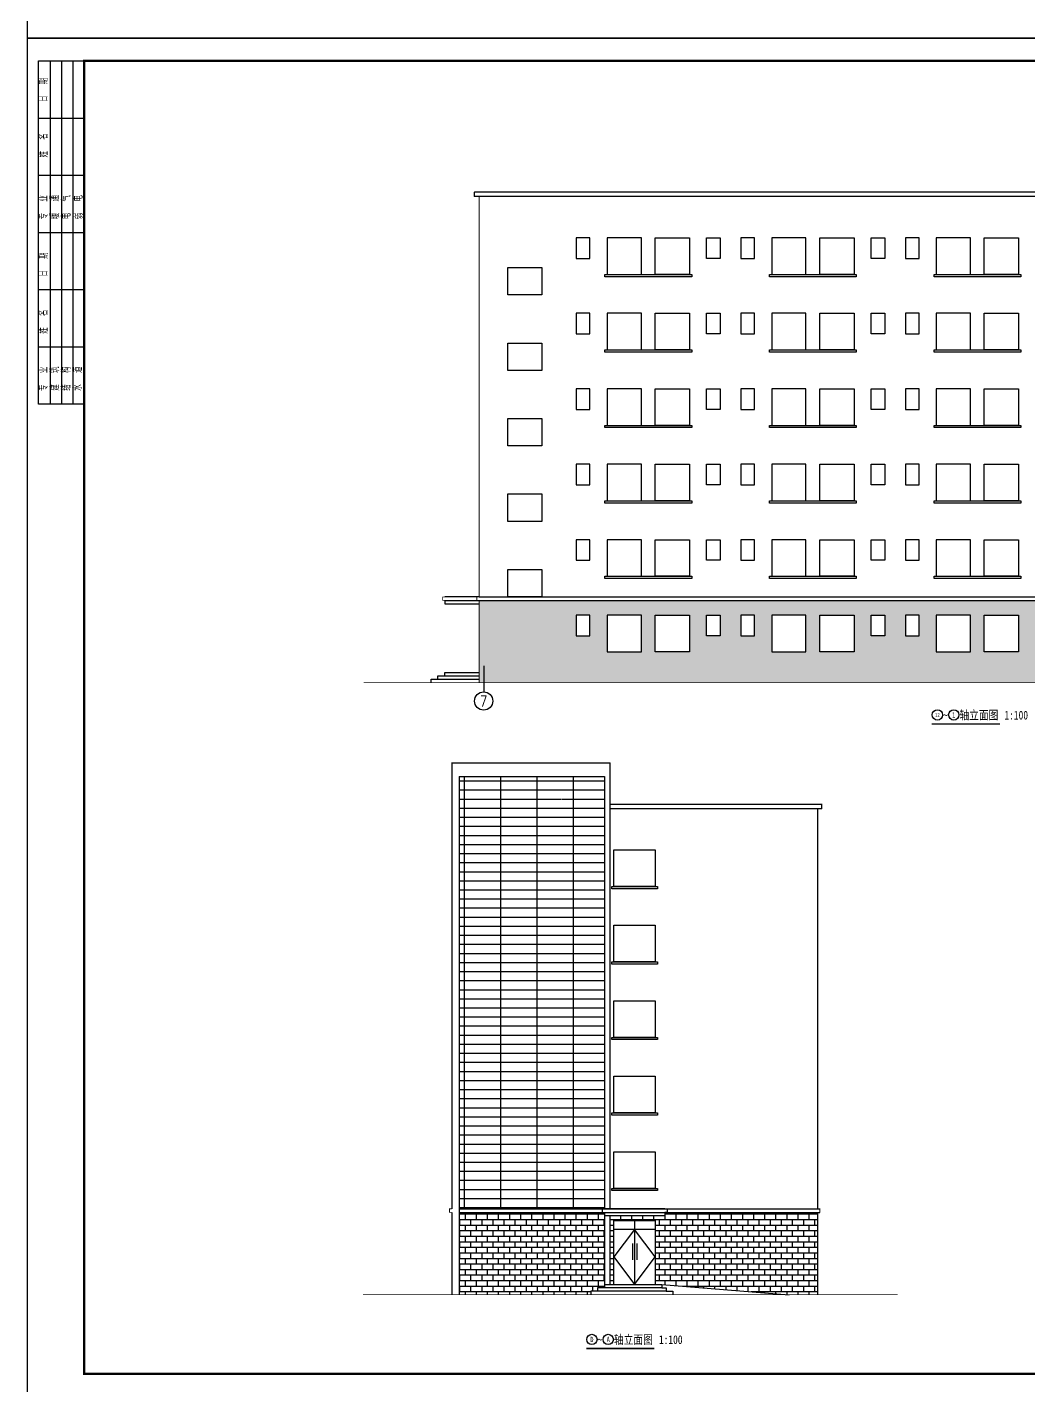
# Model space of a CAD drawing. Extents: x 30064 to 135164, y 17999 to 492668.
# Drawn here: x 30081 to 73902, y 77874 to 137274 of the extents above; entities that cross this region are included whole.
import ezdxf
from ezdxf.enums import TextEntityAlignment as Align

# ---------------------------------------------------------------- set-up
doc = ezdxf.new("R2010")
doc.units = 0
doc.header["$LTSCALE"] = 1000
doc.header["$MEASUREMENT"] = 0
for name, color, linetype in [('AXIS', 3, 'Continuous'), ('AXIS_TEXT', 7, 'Continuous'), ('DIM_SYMB', 3, 'Continuous'), ('PUB_TEXT', 7, 'Continuous'), ('TWT_TITLE', 7, 'Continuous'), ('WALL', 2, 'Continuous')]:
    doc.layers.add(name, color=color, linetype=linetype)
doc.styles.add('-宋体', font='', dxfattribs={"width": 0.8})
doc.styles.add('_TCH_AXIS', font='COMPLEX', dxfattribs={"bigfont": 'GBCBIG'})
doc.styles.add('COMPLEX', font='COMPLEX')
doc.styles.get("Standard").update_dxf_attribs({"font": 'gbenor.shx', "bigfont": 'gbcbig.shx'})
doc.styles.get('-宋体').set_extended_font_data('SimSun')

# ---------------------------------------------------------------- blocks, each defined once
blk = doc.blocks.new('_AXISO')
blk.add_circle((0, 0), 0.5)
at = {"layer": 'AXIS_TEXT', "style": 'COMPLEX', "width": 1.041667}
blk.add_attdef('A', text='', height=0.56, dxfattribs=at).set_placement((-0.25, -0.28), (0.25, -0.28), align=Align.FIT)
blk = doc.blocks.new('$titleblk$00000094')
for p, q in [((-150, 20), (0, 20)), ((-150, 0), (-150, 20)), ((-125, 20), (-125, 0)), ((-100, 20), (-100, 0)), ((-75, 20), (-75, 0)), ((-50, 20), (-50, 0)), ((-25, 20), (-25, 0)), ((0, 20), (0, 0)), ((0, 15), (-150, 15)), ((0, 10), (-150, 10)), ((0, 5), (-150, 5))]:
    blk.add_line(p, q)
at = {"width": 0.8}
for s, p in [(' 专   业', (-145.93, 16)), (' 姓   名', (-120.93, 16)), (' 日   期', (-95.93, 16)), (' 专   业', (-70.93, 16)), (' 姓   名', (-43.85, 16)), (' 日   期', (-19.57, 16)), ('建   筑', (-144.19, 11)), ('暖   通', (-69.19, 11)), ('结   构', (-144.19, 6)), ('电   气', (-69.19, 6)), ('水   道', (-144.19, 1)), ('弱   电', (-69.19, 0.73))]:
    blk.add_text(s, height=3.5, rotation=0, dxfattribs=at).set_placement(p)

msp = doc.modelspace()

# ---------------------------------------------------------------- hatches: boundary and pattern name
h = msp.add_hatch()
h.set_pattern_fill('AR-B816', color=253, scale=200)
h.set_pattern_definition([(0, (0, 0), (0, 242.6208), []), (90, (0, 0), (-242.6208, 242.6208), [242.6208, -242.6208])])
h.paths.add_polyline_path([(93853, 112065), (93853, 112215), (49853, 112215), (49853, 108615), (93853, 108615)])
h.paths.add_polyline_path([(60403, 110665), (59803, 110665), (59803, 111565), (60403, 111565)], flags=16)
h.paths.add_polyline_path([(61303, 110665), (61303, 111565), (61903, 111565), (61903, 110665)], flags=16)
h.paths.add_polyline_path([(59053, 109965), (57553, 109965), (57553, 111565), (59053, 111565)], flags=16)
h.paths.add_polyline_path([(62653, 109965), (62653, 111565), (64153, 111565), (64153, 109965)], flags=16)
h.paths.add_polyline_path([(56953, 109965), (55453, 109965), (55453, 111565), (56953, 111565)], flags=16)
h.paths.add_polyline_path([(64753, 109965), (64753, 111565), (66253, 111565), (66253, 109965)], flags=16)
h.paths.add_polyline_path([(54703, 110665), (54103, 110665), (54103, 111565), (54703, 111565)], flags=16)
h.paths.add_polyline_path([(67003, 110665), (67003, 111565), (67603, 111565), (67603, 110665)], flags=16)
h.paths.add_polyline_path([(68503, 110665), (68503, 111565), (69103, 111565), (69103, 110665)], flags=16)
h.paths.add_polyline_path([(69853, 109965), (69853, 111565), (71353, 111565), (71353, 109965)], flags=16)
h.paths.add_polyline_path([(71953, 109965), (71953, 111565), (73453, 111565), (73453, 109965)], flags=16)
h.paths.add_polyline_path([(74203, 110665), (74203, 111565), (74803, 111565), (74803, 110665)], flags=16)
h.paths.add_polyline_path([(75703, 110665), (75703, 111565), (76303, 111565), (76303, 110665)], flags=16)
h.paths.add_polyline_path([(77053, 109965), (77053, 111565), (78553, 111565), (78553, 109965)], flags=16)
h.paths.add_polyline_path([(79153, 109965), (79153, 111565), (80653, 111565), (80653, 109965)], flags=16)
h.paths.add_polyline_path([(81403, 110665), (81403, 111565), (82003, 111565), (82003, 110665)], flags=16)
h.paths.add_polyline_path([(82903, 110665), (82903, 111565), (83503, 111565), (83503, 110665)], flags=16)
h.paths.add_polyline_path([(84253, 109965), (84253, 111565), (85753, 111565), (85753, 109965)], flags=16)
h.paths.add_polyline_path([(86353, 109965), (86353, 111565), (87853, 111565), (87853, 109965)], flags=16)
h.paths.add_polyline_path([(88603, 110665), (88603, 111565), (89203, 111565), (89203, 110665)], flags=16)
h = msp.add_hatch()
h.set_pattern_fill('GRATE', color=253, scale=500)
h.set_pattern_definition([(0, (0, 1926.86), (0, 396.875), []), (90, (0, 1926.9), (-1587.5, 1e-13), [])])
h.paths.add_polyline_path([(55333, 104508), (50520, 104508), (50520, 103814, -1), (50520, 103774, -1), (50520, 103814), (50520, 104508), (48973, 104508), (48973, 85608), (55333, 85608)])
h.paths.add_polyline_path([(53442, 103503, -1), (53442, 103543, -1)], flags=16)
h = msp.add_hatch()
h.set_pattern_fill('AR-B816', color=253, scale=200)
h.set_pattern_definition([(0, (0, 1926.86), (0, 242.6208), []), (90, (0, 1926.86), (-242.6208, 242.6208), [242.6208, -242.6208])])
h.paths.add_polyline_path([(48973, 85458), (48973, 81858), (54733, 81858), (54733, 82008), (55033, 82008), (55033, 82158), (55333, 82158), (55333, 82308), (55333, 82308), (55333, 85458), (55233, 85458)])
h.paths.add_polyline_path([(57973, 85458), (57973, 85308), (55573, 85308), (55573, 82308), (55753, 82308), (55753, 85108), (57553, 85108), (57553, 82308), (57853, 82308), (63413, 81858), (64653, 81858), (64653, 85458)])

# ---------------------------------------------------------------- linework, layer by layer
for points, const_width in [([(93853, 112365), (93853, 129865), (94053, 129865), (94053, 130065), (93853, 130065), (93853, 132465), (85723, 132465), (85723, 130065), (49653, 130065), (49653, 129865), (49853, 129865), (49853, 112365)], 40), ([(48353, 112365), (48253, 112365), (48253, 112215), (48353, 112215)], 30), ([(49853, 112365), (48353, 112365)], 30), ([(49853, 112365), (49753, 112365), (49753, 112215), (49853, 112215)], 40), ([(48353, 112215), (48353, 112065), (49853, 112065)], 30), ([(49853, 112215), (49853, 108615)], 40), ([(48653, 85608), (48653, 105108), (55573, 105108), (55573, 103308), (64853, 103308), (64853, 103108), (64653, 103108), (64653, 85608)], 40), ([(48653, 85608), (48553, 85608), (48553, 85458), (48653, 85458)], 40), ([(64653, 85608), (64753, 85608), (64753, 85458), (64653, 85458)], 40), ([(48653, 81858), (48653, 85458)], 40), ([(64653, 85458), (64653, 81858)], 40)]:
    msp.add_lwpolyline(points, dxfattribs=dict(const_width=const_width))
at = {"color": 2}
for points in [[(55353, 126465), (59153, 126465), (59153, 126365), (55353, 126365)], [(62553, 126465), (66353, 126465), (66353, 126365), (62553, 126365)], [(69753, 126465), (73553, 126465), (73553, 126365), (69753, 126365)], [(55353, 123165), (59153, 123165), (59153, 123065), (55353, 123065)], [(62553, 123165), (66353, 123165), (66353, 123065), (62553, 123065)], [(69753, 123165), (73553, 123165), (73553, 123065), (69753, 123065)], [(55353, 119865), (59153, 119865), (59153, 119765), (55353, 119765)], [(62553, 119865), (66353, 119865), (66353, 119765), (62553, 119765)], [(69753, 119865), (73553, 119865), (73553, 119765), (69753, 119765)], [(55353, 116565), (59153, 116565), (59153, 116465), (55353, 116465)], [(62553, 116565), (66353, 116565), (66353, 116465), (62553, 116465)], [(69753, 116565), (73553, 116565), (73553, 116465), (69753, 116465)], [(55353, 113265), (59153, 113265), (59153, 113165), (55353, 113165)], [(62553, 113265), (66353, 113265), (66353, 113165), (62553, 113165)], [(69753, 113265), (73553, 113265), (73553, 113165), (69753, 113165)], [(55653, 99708), (57653, 99708), (57653, 99608), (55653, 99608)], [(55653, 96408), (57653, 96408), (57653, 96308), (55653, 96308)], [(55653, 93108), (57653, 93108), (57653, 93008), (55653, 93008)], [(55653, 89808), (57653, 89808), (57653, 89708), (55653, 89708)], [(55653, 86508), (57653, 86508), (57653, 86408), (55653, 86408)]]:
    msp.add_lwpolyline(points, close=True, dxfattribs=at)
for points in [[(49853, 112365), (95013, 112365)], [(48353, 112215), (49853, 112215)], [(49853, 112215), (95253, 112215)], [(47753, 108615), (47753, 108765), (48053, 108765), (48053, 108915), (48353, 108915), (48353, 109065), (49853, 109065)], [(48053, 108765), (49853, 108765)], [(48353, 108915), (49853, 108915)], [(48973, 85608), (64753, 85608)], [(55333, 85608), (55233, 85608), (55233, 85458), (55333, 85458)], [(57973, 85608), (58073, 85608), (58073, 85458), (57973, 85458)], [(48973, 85458), (64753, 85458)], [(57853, 82308), (63413, 81858)]]:
    msp.add_lwpolyline(points)
at = {"layer": 'AXIS'}
msp.add_line((50053, 109355), (50053, 108213), dxfattribs=at)
at = {"layer": 'DIM_SYMB', "color": 3, "const_width": 70}
for points in [[(69651, 106808), (72634, 106808)], [(54536, 79505), (57519, 79505)]]:
    msp.add_lwpolyline(points, dxfattribs=at)
at = {"layer": 'PUB_TEXT', "color": 3}
for centre in [(69901, 107205), (70617, 107205), (54786, 79902), (55502, 79902)]:
    msp.add_circle(centre, 225, dxfattribs=at)
at = {"layer": 'TWT_TITLE'}
for points in [[(30081, 136799), (114181, 136799), (114181, 196199), (30081, 196199)], [(30081, 77399), (114181, 77399), (114181, 136799), (30081, 136799)]]:
    msp.add_lwpolyline(points, close=True, dxfattribs=at)
at = {"layer": 'TWT_TITLE', "const_width": 100}
msp.add_lwpolyline([(32581, 78399), (113181, 78399), (113181, 135799), (32581, 135799)], close=True, dxfattribs=at)
at = {"layer": 'WALL', "ltscale": 10}
for p, q in [((94053, 130065), (49653, 130065)), ((49653, 129865), (49653, 130065)), ((94053, 129865), (49653, 129865)), ((49853, 129865), (49653, 129865)), ((49853, 112365), (48353, 112365)), ((48353, 112215), (48353, 112065)), ((48353, 112065), (49853, 112065)), ((48653, 105108), (48653, 85608)), ((48653, 105108), (55573, 105108)), ((55573, 105108), (55573, 85608)), ((48973, 104508), (48973, 81858)), ((48973, 104508), (55333, 104508)), ((55333, 104508), (55333, 85608)), ((55573, 103308), (64853, 103308)), ((55573, 103108), (64853, 103108)), ((64653, 103108), (64653, 85608)), ((64853, 103108), (64853, 103308)), ((48653, 85458), (48653, 81858)), ((55333, 85458), (55333, 82308)), ((55573, 85308), (55573, 82308)), ((64653, 85458), (64653, 81858)), ((55033, 82008), (54733, 82008)), ((54733, 82008), (54733, 81858)), ((57853, 82158), (55033, 82158)), ((55033, 82158), (55033, 82008)), ((58033, 82008), (55033, 82008)), ((55333, 82308), (57853, 82308)), ((55333, 82308), (55333, 82158)), ((57853, 82308), (57853, 82158)), ((57853, 82158), (58033, 82158)), ((58033, 82158), (58033, 82008)), ((58033, 82008), (58333, 82008)), ((58333, 82008), (58333, 81858))]:
    msp.add_line(p, q, dxfattribs=at)
at = {"layer": 'WALL', "color": 4, "ltscale": 10}
for points in [[(54703, 128065), (54103, 128065), (54103, 127165), (54703, 127165)], [(56953, 128065), (55453, 128065), (55453, 126465), (56953, 126465)], [(57553, 128065), (59053, 128065), (59053, 126465), (57553, 126465)], [(59803, 128065), (60403, 128065), (60403, 127165), (59803, 127165)], [(61903, 128065), (61303, 128065), (61303, 127165), (61903, 127165)], [(64153, 128065), (62653, 128065), (62653, 126465), (64153, 126465)], [(64753, 128065), (66253, 128065), (66253, 126465), (64753, 126465)], [(67003, 128065), (67603, 128065), (67603, 127165), (67003, 127165)], [(69103, 128065), (68503, 128065), (68503, 127165), (69103, 127165)], [(71353, 128065), (69853, 128065), (69853, 126465), (71353, 126465)], [(71953, 128065), (73453, 128065), (73453, 126465), (71953, 126465)], [(51103, 126765), (52603, 126765), (52603, 125565), (51103, 125565)], [(54703, 124765), (54103, 124765), (54103, 123865), (54703, 123865)], [(56953, 124765), (55453, 124765), (55453, 123165), (56953, 123165)], [(57553, 124765), (59053, 124765), (59053, 123165), (57553, 123165)], [(59803, 124765), (60403, 124765), (60403, 123865), (59803, 123865)], [(61903, 124765), (61303, 124765), (61303, 123865), (61903, 123865)], [(64153, 124765), (62653, 124765), (62653, 123165), (64153, 123165)], [(64753, 124765), (66253, 124765), (66253, 123165), (64753, 123165)], [(67003, 124765), (67603, 124765), (67603, 123865), (67003, 123865)], [(69103, 124765), (68503, 124765), (68503, 123865), (69103, 123865)], [(71353, 124765), (69853, 124765), (69853, 123165), (71353, 123165)], [(71953, 124765), (73453, 124765), (73453, 123165), (71953, 123165)], [(51103, 123465), (52603, 123465), (52603, 122265), (51103, 122265)], [(54703, 121465), (54103, 121465), (54103, 120565), (54703, 120565)], [(56953, 121465), (55453, 121465), (55453, 119865), (56953, 119865)], [(57553, 121465), (59053, 121465), (59053, 119865), (57553, 119865)], [(59803, 121465), (60403, 121465), (60403, 120565), (59803, 120565)], [(61903, 121465), (61303, 121465), (61303, 120565), (61903, 120565)], [(64153, 121465), (62653, 121465), (62653, 119865), (64153, 119865)], [(64753, 121465), (66253, 121465), (66253, 119865), (64753, 119865)], [(67003, 121465), (67603, 121465), (67603, 120565), (67003, 120565)], [(69103, 121465), (68503, 121465), (68503, 120565), (69103, 120565)], [(71353, 121465), (69853, 121465), (69853, 119865), (71353, 119865)], [(71953, 121465), (73453, 121465), (73453, 119865), (71953, 119865)], [(51103, 120165), (52603, 120165), (52603, 118965), (51103, 118965)], [(54703, 118165), (54103, 118165), (54103, 117265), (54703, 117265)], [(56953, 118165), (55453, 118165), (55453, 116565), (56953, 116565)], [(57553, 118165), (59053, 118165), (59053, 116565), (57553, 116565)], [(59803, 118165), (60403, 118165), (60403, 117265), (59803, 117265)], [(61903, 118165), (61303, 118165), (61303, 117265), (61903, 117265)], [(64153, 118165), (62653, 118165), (62653, 116565), (64153, 116565)], [(64753, 118165), (66253, 118165), (66253, 116565), (64753, 116565)], [(67003, 118165), (67603, 118165), (67603, 117265), (67003, 117265)], [(69103, 118165), (68503, 118165), (68503, 117265), (69103, 117265)], [(71353, 118165), (69853, 118165), (69853, 116565), (71353, 116565)], [(71953, 118165), (73453, 118165), (73453, 116565), (71953, 116565)], [(51103, 116865), (52603, 116865), (52603, 115665), (51103, 115665)], [(54703, 114865), (54103, 114865), (54103, 113965), (54703, 113965)], [(56953, 114865), (55453, 114865), (55453, 113265), (56953, 113265)], [(57553, 114865), (59053, 114865), (59053, 113265), (57553, 113265)], [(59803, 114865), (60403, 114865), (60403, 113965), (59803, 113965)], [(61903, 114865), (61303, 114865), (61303, 113965), (61903, 113965)], [(64153, 114865), (62653, 114865), (62653, 113265), (64153, 113265)], [(64753, 114865), (66253, 114865), (66253, 113265), (64753, 113265)], [(67003, 114865), (67603, 114865), (67603, 113965), (67003, 113965)], [(69103, 114865), (68503, 114865), (68503, 113965), (69103, 113965)], [(71353, 114865), (69853, 114865), (69853, 113265), (71353, 113265)], [(71953, 114865), (73453, 114865), (73453, 113265), (71953, 113265)], [(51103, 113565), (52603, 113565), (52603, 112365), (51103, 112365)], [(54703, 111565), (54103, 111565), (54103, 110665), (54703, 110665)], [(56953, 111565), (55453, 111565), (55453, 109965), (56953, 109965)], [(57553, 111565), (59053, 111565), (59053, 109965), (57553, 109965)], [(59803, 111565), (60403, 111565), (60403, 110665), (59803, 110665)], [(61903, 111565), (61303, 111565), (61303, 110665), (61903, 110665)], [(64153, 111565), (62653, 111565), (62653, 109965), (64153, 109965)], [(64753, 111565), (66253, 111565), (66253, 109965), (64753, 109965)], [(67003, 111565), (67603, 111565), (67603, 110665), (67003, 110665)], [(69103, 111565), (68503, 111565), (68503, 110665), (69103, 110665)], [(71353, 111565), (69853, 111565), (69853, 109965), (71353, 109965)], [(71953, 111565), (73453, 111565), (73453, 109965), (71953, 109965)], [(55753, 101308), (57553, 101308), (57553, 99708), (55753, 99708)], [(55753, 98008), (57553, 98008), (57553, 96408), (55753, 96408)], [(55753, 94708), (57553, 94708), (57553, 93108), (55753, 93108)], [(55753, 91408), (57553, 91408), (57553, 89808), (55753, 89808)], [(55753, 88108), (57553, 88108), (57553, 86508), (55753, 86508)]]:
    msp.add_lwpolyline(points, close=True, dxfattribs=at)
at = {"layer": 'WALL', "ltscale": 10, "const_width": 40}
for points in [[(44800, 108615), (98948, 108615)], [(68163, 81858), (44776, 81858)]]:
    msp.add_lwpolyline(points, dxfattribs=at)
at = {"layer": 'WALL', "ltscale": 10}
for points in [[(57973, 85608), (55333, 85608)], [(57973, 85308), (55333, 85308)], [(57973, 85458), (57973, 85308)]]:
    msp.add_lwpolyline(points, dxfattribs=at)
at = {"layer": 'WALL', "color": 4, "ltscale": 10}
for points in [[(55753, 82308), (55753, 85108), (57553, 85108), (57553, 82308)], [(56653, 85108), (56653, 82308)], [(56653, 84708), (55753, 83508), (56653, 82308), (57553, 83508), (56653, 84708)], [(57553, 84708), (55753, 84708)], [(56558, 84092), (56558, 83388)], [(56747, 84092), (56747, 83388)]]:
    msp.add_lwpolyline(points, dxfattribs=at)

# ---------------------------------------------------------------- block references
at = {"layer": 'AXIS'}
ref = msp.add_blockref('_AXISO', (50053, 107813), dxfattribs=dict(at, xscale=800, yscale=800, zscale=800))
ref.add_attrib('A', '7', dxfattribs={"layer": 'AXIS_TEXT', "height": 466, "style": '_TCH_AXIS'}).set_placement((49897, 107580), (50208, 107580), align=Align.FIT)
at = {"layer": 'TWT_TITLE', "xscale": 100, "yscale": 100, "zscale": 100, "rotation": 90}
msp.add_blockref('$titleblk$00000094', (32581, 135799), dxfattribs=at)

# ---------------------------------------------------------------- texts
at = {"layer": 'PUB_TEXT', "color": 3, "style": '-宋体'}
for s, height, width, p, p2 in [('12', 174.2, 1.040462, (69797, 107118), (70004, 107118)), ('1', 232, 1.040462, (70548, 107089), (70685, 107089)), ('D', 232, 0.842105, (54716, 79786), (54855, 79786)), ('A', 233, 0.818182, (55434, 79785), (55570, 79785))]:
    msp.add_text(s, height=height, dxfattribs=dict(at, width=width)).set_placement(p, p2, align=Align.FIT)
at = {"layer": 'PUB_TEXT', "color": 3, "style": '-宋体', "width": 0.8}
for s, height, p in [('~', 380, (70151, 107005)), ('轴立面图', 379.7, (70867, 107005)), ('1:100', 379.7, (72834, 107005)), ('~', 380, (55036, 79702)), ('轴立面图', 379.7, (55752, 79702)), ('1:100', 379.7, (57719, 79702))]:
    msp.add_text(s, height=height, dxfattribs=at).set_placement(p)

doc.saveas('drawing.dxf')
